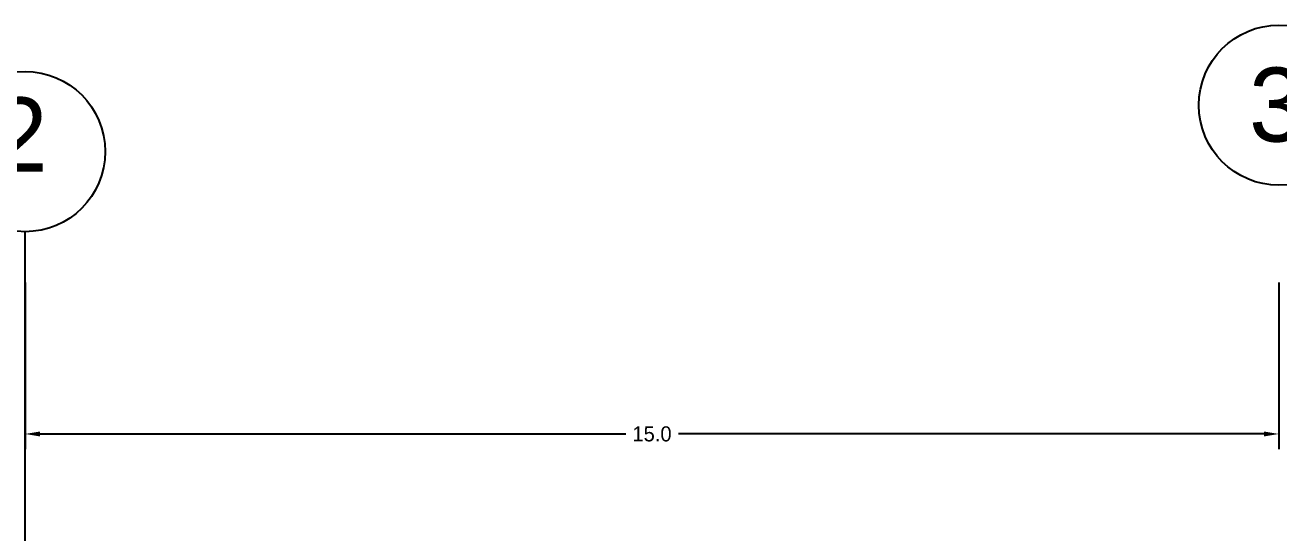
# Model space of a CAD drawing. Header units: metres. Extents: x -57 to 501, y 45 to 307.
# Drawn here: x 295.67 to 310.67, y 257.62 to 263.7 of the extents above; entities that cross this region are included whole.
import ezdxf

# ---------------------------------------------------------------- set-up
doc = ezdxf.new("R2010")
doc.units = ezdxf.units.M
doc.layers.add('atras', color=7, linetype='Continuous')
doc.dimstyles.get("Standard").update_dxf_attribs({"dimtxt": 0.18, "dimasz": 0.18, "dimexe": 0.18, "dimexo": 0.0625, "dimgap": 0.09, "dimtad": 0, "dimtih": 1, "dimtoh": 1, "dimdec": 1, "dimzin": 0, "dimdsep": 46, "dimtxsty": 'Standard', "dimcen": 0.09, "dimadec": 0, "dimazin": 0, "dimtfac": 1, "dimtdec": 1, "dimtofl": 0, "dimtmove": 0, "dimatfit": 3, "dimfxl": 1, "dimtolj": 1, "dimtzin": 0, "dimarcsym": 0})

# ---------------------------------------------------------------- blocks, each defined once
blk = doc.blocks.new('*D24')
at = {"layer": 'atras', "color": 0, "lineweight": -2, "transparency": 16777216}
for p, q in [((295.668, 260.623), (295.668, 258.628)), ((310.668, 260.623), (310.668, 258.628)), ((295.848, 258.808), (302.853, 258.808)), ((310.488, 258.808), (303.483, 258.808))]:
    blk.add_line(p, q, dxfattribs=at)
at = {"layer": 'atras', "color": 0, "transparency": 16777216}
for points in [[(295.848, 258.838), (295.848, 258.778), (295.668, 258.808)], [(310.488, 258.838), (310.488, 258.778), (310.668, 258.808)]]:
    blk.add_solid(points, dxfattribs=at)
at = {"layer": 'Defpoints', "color": 0, "transparency": 16777216}
for p in [(295.668, 260.685), (310.668, 260.685), (295.668, 258.808)]:
    blk.add_point(p, dxfattribs=at)
at = {"layer": 'atras', "color": 0, "transparency": 16777216, "insert": (303.168, 258.808), "char_height": 0.18, "attachment_point": 5}
blk.add_mtext('\\A1;15.0', dxfattribs=at)

msp = doc.modelspace()

# ---------------------------------------------------------------- linework, layer by layer
at = {"layer": 'atras', "color": 252, "true_color": 0x939598}
msp.add_line((295.668, 257.456), (295.668, 261.229), dxfattribs=at)
for centre in [(310.668, 262.744), (295.668, 262.188)]:
    msp.add_circle(centre, 0.959, dxfattribs=at)

# ---------------------------------------------------------------- texts
at = {"layer": 'atras', "color": 252, "true_color": 0x939598, "char_height": 0.886, "attachment_point": 1}
for s, width, insert in [('3', 0.8858, (310.31, 263.194)), ('2', 0.62671, (295.278, 262.836))]:
    msp.add_mtext_dynamic_manual_height_columns(s, width=width, gutter_width=4.429, heights=[0], dxfattribs=dict(at, insert=insert))

# ---------------------------------------------------------------- dimensions: what is measured, and where the dimension line sits
at = {"layer": 'atras', "color": 252, "true_color": 0x939598}
dim = msp.add_linear_dim(base=(295.668, 258.808), p1=(310.668, 260.685), p2=(295.668, 260.685), dimstyle='Standard', dxfattribs=at)
dim.commit()
dim.dimension.update_dxf_attribs({"geometry": '*D24', "text_midpoint": (303.168, 258.808)})

doc.saveas('drawing.dxf')
